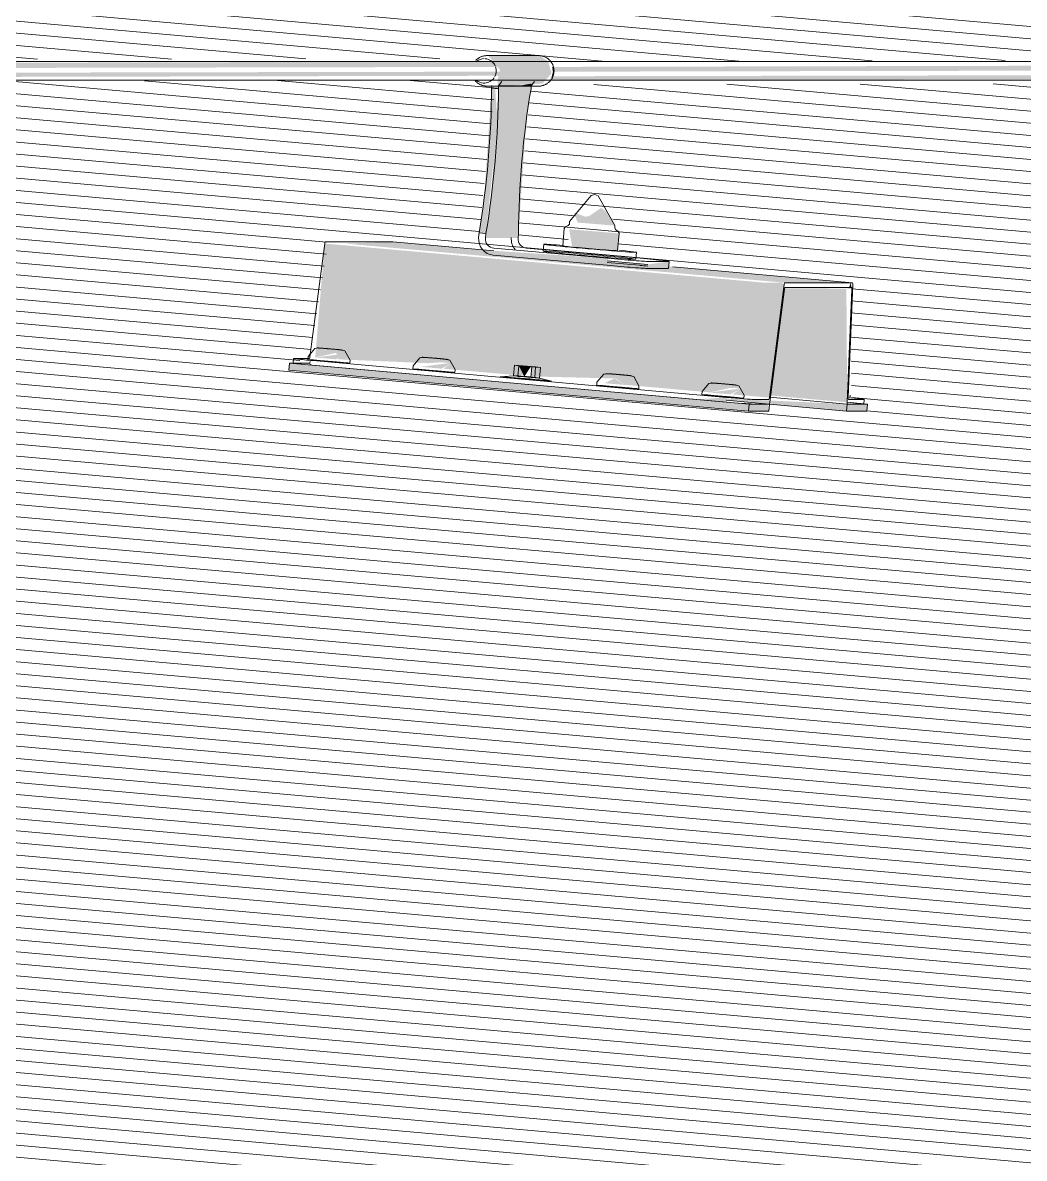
# Model space of a CAD drawing. Header units: millimetres. Extents: x -4612930 to -4329258, y -1064 to 30311.
# Drawn here: x -4542555.2 to -4542127.6, y 16461 to 16945.7 of the extents above; entities that cross this region are included whole.
import ezdxf

# ---------------------------------------------------------------- set-up
doc = ezdxf.new("R2010")
doc.units = ezdxf.units.MM
doc.layers.add('A-ROOF-PATT', color=132, linetype='Continuous', lineweight=5)
doc.layers.add('Q-SPCQ', color=91, linetype='Continuous', lineweight=5)

# ---------------------------------------------------------------- blocks, each defined once
blk = doc.blocks.new('Static Line_Sayfa_Metal Deck_Pan Mount - Up to 15 _ pitch - Max 2 Users-1847625-SOUTH WEST')
at = {"layer": 'Q-SPCQ'}
for points in [[(-4542352.05, 16918.63), (-4542333.32, 16919.65), (-4542329.46, 16923.97), (-4542330.86, 16929.09), (-4542334.37, 16931.58), (-4542356.47, 16931.58), (-4542351.43, 16925.56), (-4542352.48, 16921.05), (-4542352.48, 16918.63)], [(-4542357.45, 16855.74), (-4542352.47, 16902.74), (-4542353.52, 16917.63), (-4542355.07, 16917.76), (-4542358.19, 16870.76), (-4542360.39, 16856), (-4542357.62, 16855.75)], [(-4542343.67, 16853.75), (-4542340.41, 16902.48), (-4542338.08, 16918.67), (-4542352.02, 16918.67), (-4542355.21, 16870.76), (-4542357.62, 16853.75)], [(-4542338.08, 16918.67), (-4542338.08, 16919.65), (-4542343.67, 16918.67)], [(-4542302.54, 16859.09), (-4542306.26, 16865.13), (-4542308.28, 16866.61), (-4542313.39, 16863.13), (-4542315.01, 16862.86), (-4542319.9, 16864.59), (-4542318.28, 16860.36), (-4542303.53, 16859.16)], [(-4542301.44, 16848.37), (-4542300.8, 16855.76), (-4542321.93, 16857.51), (-4542320.61, 16849.93), (-4542305.48, 16848.62)], [(-4542200.93, 16834.7), (-4542397.12, 16852.13), (-4542417.61, 16851.39), (-4542229.83, 16834.7), (-4542201.27, 16834.7)], [(-4542236.41, 16785.64), (-4542230.07, 16833.95), (-4542426.26, 16851.39), (-4542430.3, 16802.87), (-4542430.02, 16802.87), (-4542421.37, 16804.74), (-4542420.34, 16802.53), (-4542420.53, 16802), (-4542382.04, 16800.33), (-4542376.5, 16800.75), (-4542372.05, 16800.33), (-4542375.66, 16798.01), (-4542341.24, 16794.95), (-4542343.42, 16799.25), (-4542338.37, 16798.14), (-4542338.37, 16794.7), (-4542302.53, 16793.84), (-4542302.1, 16793.84), (-4542298.03, 16791.11), (-4542261.85, 16787.9), (-4542253.16, 16789.79), (-4542248.29, 16789.59), (-4542252.32, 16787.05), (-4542236.44, 16785.64)], [(-4542305.74, 16842.11), (-4542305.48, 16845.1), (-4542354.13, 16848.31), (-4542354.04, 16846.4), (-4542324.66, 16843.79)], [(-4542279.69, 16840.8), (-4542279.43, 16843.79), (-4542288.27, 16842.46), (-4542288.41, 16840.8)], [(-4542230.07, 16833.95), (-4542230.98, 16834.7), (-4542238.48, 16834.7)], [(-4542201.38, 16832.71), (-4542201.73, 16834.7), (-4542202.37, 16832.71)], [(-4542203.25, 16783.65), (-4542203.57, 16832.17), (-4542230.28, 16832.35), (-4542236.29, 16786.58), (-4542203.29, 16783.65)], [(-4542421.37, 16802), (-4542416.5, 16804.53), (-4542430.2, 16802.78), (-4542425.02, 16802.32)], [(-4542245.38, 16779.91), (-4542245.12, 16782.9), (-4542441.31, 16800.33), (-4542441.57, 16797.34), (-4542277.71, 16782.78)], [(-4542431.5, 16799.46), (-4542432.83, 16800.33), (-4542432.6, 16799.56)], [(-4542376.5, 16798.01), (-4542371.64, 16800.55), (-4542385.33, 16798.8), (-4542380.75, 16798.39)], [(-4542341.04, 16794.57), (-4542338.37, 16798.8), (-4542343.42, 16799.25), (-4542341.08, 16794.65)], [(-4542298.03, 16791.04), (-4542302.53, 16793.84), (-4542306.85, 16791.82)], [(-4542253.16, 16787.05), (-4542248.29, 16789.59), (-4542261.99, 16787.84), (-4542254.76, 16787.2)], [(-4542254.93, 16783.77), (-4542254.76, 16785.76), (-4542267.55, 16784.89)], [(-4542203.54, 16779.91), (-4542203.29, 16782.9), (-4542254.81, 16785.25), (-4542254.76, 16784.53), (-4542230.07, 16782.27)], [(-4542236.56, 16784.99), (-4542236.64, 16785.66), (-4542236.64, 16784.99)], [(-4542203.25, 16782.99), (-4542206.21, 16783.26), (-4542203.26, 16782.9)], [(-4542203.25, 16783.26), (-4542203.29, 16783.65), (-4542203.26, 16783.26)]]:
    blk.add_hatch(color=256, dxfattribs=at).paths.add_polyline_path(points)
h = blk.add_hatch(color=256, dxfattribs=at)
h.paths.add_polyline_path([(-4539055.69, 16921.12), (-4538357.61, 16923.31), (-4538357.78, 16924.76), (-4539334.05, 16922.81), (-4539334.17, 16921.12), (-4539205.42, 16921.12)])
h.paths.add_polyline_path([(-4544349.34, 16921.12), (-4544348.59, 16923.81), (-4544349.01, 16924.76), (-4545325.07, 16922.81), (-4545325.19, 16921.12), (-4544354.6, 16921.12)])
h.paths.add_polyline_path([(-4544327.23, 16921.12), (-4544118.87, 16921.12), (-4543350.16, 16922.95), (-4543350.29, 16924.76), (-4544326.56, 16922.81), (-4544327.22, 16921.12)])
h.paths.add_polyline_path([(-4543199.44, 16921.12), (-4542351.65, 16923.02), (-4542351.79, 16924.76), (-4543328.06, 16922.81), (-4543328.18, 16921.12), (-4543199.77, 16921.12)])
h.paths.add_polyline_path([(-4532367.3, 16921.12), (-4532366.56, 16923.74), (-4532366.76, 16924.76), (-4533343.04, 16922.75), (-4533343.16, 16921.12), (-4532372.56, 16921.12)])
h.paths.add_polyline_path([(-4542330.22, 16921.12), (-4541353.14, 16923.09), (-4541353.29, 16924.76), (-4542329.56, 16922.81), (-4542330.2, 16921.13)])
h.paths.add_polyline_path([(-4533365.81, 16921.12), (-4533365.06, 16923.74), (-4533365.26, 16924.76), (-4534341.54, 16922.69), (-4534341.66, 16921.12), (-4533371.06, 16921.12)])
h.paths.add_polyline_path([(-4541202.43, 16921.12), (-4540354.63, 16923.17), (-4540354.78, 16924.76), (-4541331.06, 16922.81), (-4541331.18, 16921.12), (-4541202.77, 16921.12)])
h.paths.add_polyline_path([(-4540233.06, 16921.12), (-4539356.12, 16923.24), (-4539356.28, 16924.76), (-4540332.55, 16922.81), (-4540332.68, 16921.12)])
h.paths.add_polyline_path([(-4534364.31, 16921.12), (-4534363.56, 16923.74), (-4534363.77, 16924.76), (-4535340.05, 16922.63), (-4535340.16, 16921.12), (-4534369.57, 16921.12)])
h.paths.add_polyline_path([(-4536339.21, 16921.12), (-4535362.15, 16922.81), (-4535362.27, 16924.76), (-4536338.56, 16922.57), (-4536339.14, 16921.15)])
h.paths.add_polyline_path([(-4538206.92, 16921.12), (-4537359.1, 16923.38), (-4537359.28, 16924.76), (-4538335.58, 16922.46), (-4538335.67, 16921.12), (-4538207.26, 16921.12)])
h.paths.add_polyline_path([(-4537237.55, 16921.12), (-4536360.65, 16922.81), (-4536360.77, 16924.76), (-4537337.07, 16922.52), (-4537337.17, 16921.12)])
h = blk.add_hatch(color=256, dxfattribs=at)
h.paths.add_polyline_path([(-4539285.83, 16924.76), (-4538357.31, 16926.8), (-4538358.96, 16929.09), (-4539333.71, 16926.8), (-4539333.62, 16924.76)])
h.paths.add_polyline_path([(-4535339.6, 16924.76), (-4534363.29, 16926.93), (-4534364.95, 16929.09), (-4535339.69, 16926.8), (-4535339.87, 16924.76)])
h.paths.add_polyline_path([(-4532381.5, 16924.76), (-4532366.29, 16926.8), (-4532367.94, 16929.09), (-4533342.69, 16926.8), (-4533342.6, 16924.76), (-4532611.64, 16924.76)])
h.paths.add_polyline_path([(-4545324.9, 16924.76), (-4544348.33, 16926.8), (-4544349.98, 16929.09), (-4545324.72, 16926.79), (-4545324.81, 16925.8)])
h.paths.add_polyline_path([(-4544326.4, 16924.76), (-4543349.83, 16926.8), (-4543351.48, 16929.09), (-4544326.22, 16926.8), (-4544326.31, 16925.72)])
h.paths.add_polyline_path([(-4533364.97, 16924.76), (-4533366.45, 16929.09), (-4534341.19, 16926.8), (-4534341.1, 16924.76), (-4533365.26, 16924.76)])
h.paths.add_polyline_path([(-4543327.89, 16924.76), (-4542351.32, 16926.8), (-4542352.97, 16929.09), (-4543327.72, 16926.8), (-4543327.82, 16925.64)])
h.paths.add_polyline_path([(-4542329.39, 16924.76), (-4541352.82, 16926.8), (-4541354.47, 16929.09), (-4542329.21, 16926.8), (-4542329.32, 16925.56)])
h.paths.add_polyline_path([(-4541330.89, 16924.76), (-4540354.32, 16926.8), (-4540355.97, 16929.09), (-4541330.71, 16926.8), (-4541330.83, 16925.48)])
h.paths.add_polyline_path([(-4540332.38, 16924.76), (-4539355.81, 16926.8), (-4539357.46, 16929.09), (-4540332.21, 16926.8), (-4540332.33, 16925.4)])
h.paths.add_polyline_path([(-4535361.98, 16924.76), (-4535363.45, 16929.09), (-4536338.2, 16926.8), (-4536338.11, 16924.76), (-4535362.27, 16924.76)])
h.paths.add_polyline_path([(-4538335.38, 16924.76), (-4537358.81, 16926.8), (-4537360.46, 16929.09), (-4538335.2, 16926.8), (-4538335.34, 16925.24)])
h.paths.add_polyline_path([(-4537336.88, 16924.76), (-4536360.28, 16927.07), (-4536361.96, 16929.09), (-4537336.7, 16926.8), (-4537336.84, 16925.16)])
h = blk.add_hatch(color=256, dxfattribs=at)
h.paths.add_polyline_path([(-4542201.27, 16831.96), (-4542202.37, 16832.71), (-4542203.57, 16832.17)])
h.paths.add_polyline_path([(-4542229.82, 16834.5), (-4542230.07, 16834.72), (-4542229.83, 16834.5)])
h = blk.add_hatch(color=256, dxfattribs=at)
h.paths.add_polyline_path([(-4542245.38, 16779.91), (-4542236.67, 16779.91), (-4542237.18, 16782.9), (-4542245.12, 16782.9)])
h.paths.add_polyline_path([(-4542201.27, 16779.91), (-4542194.83, 16779.91), (-4542194.57, 16782.9), (-4542203.29, 16782.9), (-4542203.29, 16779.91)])
for p, q in [((-4542334.92, 16931.6), (-4542357.03, 16931.6)), ((-4532360.78, 16929.1), (-4545341.66, 16929.1)), ((-4545341.66, 16921.1), (-4532360.78, 16921.1)), ((-4542352.02, 16918.67), (-4542350.68, 16920.62)), ((-4542336.73, 16920.62), (-4542338.08, 16918.67)), ((-4542357.03, 16918.6), (-4542334.92, 16918.6)), ((-4542354.97, 16918.93), (-4542355.07, 16917.76)), ((-4542355.07, 16917.76), (-4542352.12, 16917.5)), ((-4542352.12, 16917.5), (-4542352.02, 16918.67)), ((-4542352.02, 16918.67), (-4542338.08, 16918.67)), ((-4542338.08, 16918.67), (-4542338.18, 16917.5)), ((-4542324.03, 16857.79), (-4542324.67, 16850.4)), ((-4542324.03, 16857.79), (-4542323.56, 16858.48)), ((-4542322.28, 16859.07), (-4542323.56, 16858.48)), ((-4542321.81, 16859.75), (-4542322.28, 16859.07)), ((-4542321.72, 16860.77), (-4542321.81, 16859.75)), ((-4542302.48, 16858.08), (-4542302.39, 16859.1)), ((-4542302.48, 16858.08), (-4542302.13, 16857.34)), ((-4542300.97, 16856.53), (-4542302.13, 16857.34)), ((-4542426.02, 16852.13), (-4542397.12, 16852.13)), ((-4542354.13, 16848.31), (-4542397.12, 16852.13)), ((-4542360.39, 16856), (-4542360.56, 16854.01)), ((-4542357.45, 16855.74), (-4542360.39, 16856)), ((-4542357.62, 16853.75), (-4542357.45, 16855.74)), ((-4542343.5, 16855.74), (-4542343.67, 16853.75)), ((-4542301.26, 16848.39), (-4542300.62, 16855.78)), ((-4542300.62, 16855.78), (-4542300.97, 16856.53)), ((-4542432.6, 16803.07), (-4542426.26, 16851.39)), ((-4542305.48, 16845.1), (-4542354.04, 16849.41)), ((-4542340.09, 16849.41), (-4542291.53, 16845.1)), ((-4542332.76, 16851.1), (-4542333.02, 16848.11)), ((-4542293.42, 16844.7), (-4542293.16, 16847.69)), ((-4542354.29, 16846.42), (-4542305.74, 16842.11)), ((-4542291.79, 16842.11), (-4542305.63, 16843.34)), ((-4542288.27, 16842.46), (-4542305.57, 16844)), ((-4542288.15, 16843.79), (-4542279.43, 16843.79)), ((-4542279.46, 16840.82), (-4542279.2, 16843.81)), ((-4542288.41, 16840.8), (-4542279.69, 16840.8)), ((-4542200.93, 16834.7), (-4542277.71, 16841.52)), ((-4542230.07, 16833.95), (-4542236.41, 16785.64)), ((-4542200.93, 16834.7), (-4542229.83, 16834.7)), ((-4542229.74, 16832.71), (-4542201.38, 16832.71)), ((-4542202.81, 16785.64), (-4542200.83, 16833.95)), ((-4542236.31, 16783.65), (-4542229.97, 16831.96)), ((-4542201.27, 16831.96), (-4542203.25, 16783.65)), ((-4542441.57, 16797.34), (-4542441.31, 16800.33)), ((-4542441.31, 16800.33), (-4542432.6, 16800.33)), ((-4542441.31, 16800.33), (-4542245.12, 16782.9)), ((-4542439.55, 16802.31), (-4542439.72, 16800.32)), ((-4542432.73, 16800.33), (-4542439.57, 16800.33)), ((-4542439.4, 16802.32), (-4542432.83, 16802.32)), ((-4542433.39, 16803.16), (-4542433.5, 16801.85)), ((-4542431.5, 16799.46), (-4542254.93, 16783.77)), ((-4542431.33, 16801.45), (-4542254.76, 16785.76)), ((-4542415.57, 16800.31), (-4542415.46, 16801.62)), ((-4542388.52, 16799.18), (-4542388.64, 16797.87)), ((-4542345.71, 16794.96), (-4542345.31, 16799.49)), ((-4542345.31, 16799.49), (-4542343.42, 16799.25)), ((-4542341.73, 16799.25), (-4542345.31, 16799.49)), ((-4542343.42, 16799.25), (-4542343.81, 16794.7)), ((-4542343.42, 16799.25), (-4542337.9, 16798.76)), ((-4542336.22, 16798.76), (-4542341.73, 16799.25)), ((-4542337.9, 16798.76), (-4542338.3, 16794.19)), ((-4542337.9, 16798.76), (-4542334.21, 16798.51)), ((-4542336.22, 16798.76), (-4542336.61, 16794.19)), ((-4542334.21, 16798.51), (-4542336.22, 16798.76)), ((-4542441.57, 16797.34), (-4542245.38, 16779.91)), ((-4542370.7, 16796.32), (-4542370.59, 16797.63)), ((-4542345.56, 16794.97), (-4542351.34, 16794.56)), ((-4542342.2, 16793.84), (-4542345.78, 16794.08)), ((-4542345.78, 16794.08), (-4542343.88, 16793.84)), ((-4542343.88, 16793.84), (-4542338.37, 16793.35)), ((-4542336.68, 16793.35), (-4542342.2, 16793.84)), ((-4542329.52, 16792.68), (-4542335.17, 16794.08)), ((-4542334.21, 16798.51), (-4542334.61, 16793.91)), ((-4542338.37, 16793.35), (-4542334.68, 16793.1)), ((-4542334.68, 16793.1), (-4542336.68, 16793.35)), ((-4542310.05, 16792.2), (-4542310.16, 16790.89)), ((-4542292.23, 16789.35), (-4542292.11, 16790.66)), ((-4542265.18, 16788.22), (-4542265.29, 16786.91)), ((-4542236.41, 16782.9), (-4542254.87, 16784.54)), ((-4542247.36, 16785.36), (-4542247.25, 16786.67)), ((-4542236.64, 16784.89), (-4542243.21, 16784.89)), ((-4542236.38, 16785.85), (-4542203.29, 16782.91)), ((-4542203.29, 16782.9), (-4542236.38, 16785.84)), ((-4542196.14, 16784.89), (-4542202.71, 16784.89)), ((-4542202.03, 16785.36), (-4542201.92, 16786.67)), ((-4542196.16, 16782.91), (-4542195.99, 16784.91)), ((-4542245.12, 16782.9), (-4542245.38, 16779.91)), ((-4542245.38, 16779.91), (-4542236.67, 16779.91)), ((-4542236.41, 16782.9), (-4542245.12, 16782.9)), ((-4542243.38, 16782.9), (-4542236.54, 16782.9)), ((-4542236.67, 16779.91), (-4542236.41, 16782.9)), ((-4542236.41, 16782.83), (-4542203.54, 16779.91)), ((-4542203.29, 16782.9), (-4542203.54, 16779.91)), ((-4542203.54, 16779.91), (-4542194.83, 16779.91)), ((-4542194.57, 16782.9), (-4542203.29, 16782.9)), ((-4542203.25, 16783.67), (-4542194.57, 16782.9)), ((-4542203.15, 16782.9), (-4542196.31, 16782.9)), ((-4542194.83, 16779.91), (-4542194.57, 16782.9))]:
    blk.add_line(p, q, dxfattribs=at)
at = {"layer": 'Q-SPCQ', "flags": 128}
for points in [[(-4542357.03, 16931.6), (-4542357.3, 16931.6), (-4542357.57, 16931.58), (-4542357.84, 16931.56), (-4542358.1, 16931.52), (-4542358.36, 16931.47), (-4542358.63, 16931.41), (-4542358.88, 16931.34), (-4542359.14, 16931.26), (-4542359.39, 16931.17), (-4542359.64, 16931.07), (-4542359.88, 16930.96), (-4542360.12, 16930.84), (-4542360.35, 16930.71), (-4542360.57, 16930.57), (-4542360.79, 16930.43), (-4542361.01, 16930.27), (-4542361.21, 16930.11), (-4542361.41, 16929.94), (-4542361.6, 16929.76), (-4542361.79, 16929.58)], [(-4542334.34, 16931.58), (-4542334.61, 16931.6), (-4542334.88, 16931.6), (-4542334.92, 16931.6)], [(-4542334.92, 16918.6), (-4542334.66, 16918.61), (-4542334.39, 16918.63), (-4542334.12, 16918.65), (-4542333.86, 16918.69), (-4542333.59, 16918.74), (-4542333.33, 16918.8), (-4542333.07, 16918.87), (-4542332.82, 16918.95), (-4542332.57, 16919.04), (-4542332.32, 16919.14), (-4542332.08, 16919.25), (-4542331.84, 16919.37), (-4542331.61, 16919.5), (-4542331.38, 16919.63), (-4542331.16, 16919.78), (-4542330.95, 16919.94), (-4542330.75, 16920.1), (-4542330.55, 16920.27), (-4542330.35, 16920.45), (-4542330.17, 16920.63), (-4542329.99, 16920.82), (-4542329.83, 16921.02), (-4542329.67, 16921.23), (-4542329.51, 16921.44), (-4542329.37, 16921.65), (-4542329.24, 16921.87), (-4542329.11, 16922.1), (-4542329, 16922.33), (-4542328.89, 16922.56), (-4542328.8, 16922.8), (-4542328.71, 16923.04), (-4542328.63, 16923.28), (-4542328.57, 16923.53), (-4542328.51, 16923.78), (-4542328.46, 16924.03), (-4542328.42, 16924.28), (-4542328.4, 16924.53), (-4542328.38, 16924.78), (-4542328.37, 16925.04), (-4542328.37, 16925.29), (-4542328.39, 16925.54), (-4542328.41, 16925.8), (-4542328.44, 16926.05), (-4542328.48, 16926.3), (-4542328.53, 16926.55), (-4542328.6, 16926.8), (-4542328.67, 16927.04), (-4542328.75, 16927.28), (-4542328.84, 16927.52), (-4542328.94, 16927.76), (-4542329.05, 16927.99), (-4542329.17, 16928.22), (-4542329.3, 16928.44), (-4542329.44, 16928.66), (-4542329.58, 16928.87), (-4542329.74, 16929.08), (-4542329.9, 16929.28), (-4542330.07, 16929.48), (-4542330.25, 16929.66), (-4542330.44, 16929.85), (-4542330.64, 16930.02), (-4542330.84, 16930.19), (-4542331.05, 16930.35), (-4542331.27, 16930.5), (-4542331.49, 16930.64), (-4542331.72, 16930.77), (-4542331.95, 16930.9), (-4542332.19, 16931.01), (-4542332.43, 16931.12), (-4542332.68, 16931.21), (-4542332.94, 16931.3), (-4542333.19, 16931.37), (-4542333.45, 16931.44), (-4542333.71, 16931.49), (-4542333.98, 16931.54), (-4542334.24, 16931.57), (-4542334.34, 16931.58)], [(-4542362.22, 16921.13), (-4542362.06, 16920.93), (-4542361.88, 16920.73), (-4542361.7, 16920.55), (-4542361.52, 16920.36), (-4542361.32, 16920.19), (-4542361.12, 16920.02), (-4542360.91, 16919.86), (-4542360.69, 16919.71), (-4542360.47, 16919.57), (-4542360.24, 16919.44), (-4542360.01, 16919.31), (-4542359.77, 16919.2), (-4542359.52, 16919.09), (-4542359.27, 16919), (-4542359.02, 16918.91), (-4542358.77, 16918.84), (-4542358.51, 16918.77), (-4542358.24, 16918.72), (-4542357.98, 16918.67), (-4542357.71, 16918.64), (-4542357.62, 16918.63)], [(-4542357.62, 16918.63), (-4542357.35, 16918.61), (-4542357.08, 16918.61), (-4542357.03, 16918.6)], [(-4542321.72, 16860.77), (-4542312.47, 16871.98), (-4542310.99, 16872.31)], [(-4542302.39, 16859.1), (-4542309.59, 16871.73), (-4542310.99, 16872.31)], [(-4542433.39, 16803.16), (-4542430.49, 16806.68), (-4542429.79, 16806.81), (-4542429.52, 16806.83), (-4542429.37, 16806.83), (-4542429.32, 16806.83)], [(-4542415.46, 16801.62), (-4542417.72, 16805.58), (-4542418.38, 16805.83), (-4542418.64, 16805.89), (-4542418.8, 16805.92), (-4542418.91, 16805.94), (-4542419, 16805.96), (-4542419.09, 16805.97), (-4542419.17, 16805.98), (-4542419.26, 16805.99), (-4542419.35, 16806), (-4542419.45, 16806.01), (-4542419.55, 16806.03), (-4542419.65, 16806.04), (-4542419.77, 16806.05), (-4542419.88, 16806.06), (-4542420.01, 16806.08), (-4542420.13, 16806.09), (-4542420.27, 16806.1), (-4542420.41, 16806.12), (-4542420.55, 16806.13), (-4542420.7, 16806.15), (-4542420.86, 16806.16), (-4542421.02, 16806.18), (-4542421.18, 16806.2), (-4542421.35, 16806.21), (-4542421.52, 16806.23), (-4542421.7, 16806.25), (-4542421.88, 16806.26), (-4542422.06, 16806.28), (-4542422.25, 16806.3), (-4542422.44, 16806.31), (-4542422.63, 16806.33), (-4542422.82, 16806.35), (-4542423.02, 16806.37), (-4542423.22, 16806.38), (-4542423.42, 16806.4), (-4542423.62, 16806.42), (-4542423.82, 16806.44), (-4542424.02, 16806.45), (-4542424.22, 16806.47), (-4542424.42, 16806.49), (-4542424.62, 16806.51), (-4542424.82, 16806.52), (-4542425.02, 16806.54), (-4542425.22, 16806.56), (-4542425.41, 16806.57), (-4542425.61, 16806.59), (-4542425.8, 16806.6), (-4542425.99, 16806.62), (-4542426.17, 16806.63), (-4542426.35, 16806.65), (-4542426.53, 16806.66), (-4542426.71, 16806.67), (-4542426.88, 16806.69), (-4542427.05, 16806.7), (-4542427.21, 16806.71), (-4542427.37, 16806.72), (-4542427.52, 16806.74), (-4542427.67, 16806.75), (-4542427.81, 16806.76), (-4542427.95, 16806.77), (-4542428.08, 16806.77), (-4542428.21, 16806.78), (-4542428.33, 16806.79), (-4542428.44, 16806.8), (-4542428.55, 16806.8), (-4542428.65, 16806.81), (-4542428.75, 16806.81), (-4542428.85, 16806.82), (-4542428.94, 16806.82), (-4542429.02, 16806.83), (-4542429.11, 16806.83), (-4542429.2, 16806.83), (-4542429.3, 16806.83), (-4542429.32, 16806.83)], [(-4542388.52, 16799.18), (-4542385.62, 16802.69), (-4542384.92, 16802.82), (-4542384.65, 16802.84), (-4542384.5, 16802.85), (-4542384.45, 16802.85)], [(-4542370.59, 16797.63), (-4542372.85, 16801.59), (-4542373.52, 16801.84), (-4542373.78, 16801.91), (-4542373.93, 16801.94), (-4542374.04, 16801.96), (-4542374.13, 16801.97), (-4542374.22, 16801.98), (-4542374.31, 16801.99), (-4542374.39, 16802.01), (-4542374.49, 16802.02), (-4542374.58, 16802.03), (-4542374.68, 16802.04), (-4542374.79, 16802.05), (-4542374.9, 16802.06), (-4542375.02, 16802.08), (-4542375.14, 16802.09), (-4542375.27, 16802.1), (-4542375.4, 16802.12), (-4542375.54, 16802.13), (-4542375.68, 16802.15), (-4542375.83, 16802.16), (-4542375.99, 16802.18), (-4542376.15, 16802.19), (-4542376.31, 16802.21), (-4542376.48, 16802.23), (-4542376.65, 16802.24), (-4542376.83, 16802.26), (-4542377.01, 16802.28), (-4542377.19, 16802.29), (-4542377.38, 16802.31), (-4542377.57, 16802.33), (-4542377.76, 16802.34), (-4542377.96, 16802.36), (-4542378.15, 16802.38), (-4542378.35, 16802.4), (-4542378.55, 16802.42), (-4542378.75, 16802.43), (-4542378.95, 16802.45), (-4542379.15, 16802.47), (-4542379.35, 16802.49), (-4542379.55, 16802.5), (-4542379.76, 16802.52), (-4542379.96, 16802.54), (-4542380.15, 16802.55), (-4542380.35, 16802.57), (-4542380.55, 16802.59), (-4542380.74, 16802.6), (-4542380.93, 16802.62), (-4542381.12, 16802.63), (-4542381.3, 16802.65), (-4542381.49, 16802.66), (-4542381.67, 16802.67), (-4542381.84, 16802.69), (-4542382.01, 16802.7), (-4542382.18, 16802.71), (-4542382.34, 16802.73), (-4542382.5, 16802.74), (-4542382.65, 16802.75), (-4542382.8, 16802.76), (-4542382.94, 16802.77), (-4542383.08, 16802.78), (-4542383.21, 16802.79), (-4542383.34, 16802.8), (-4542383.46, 16802.8), (-4542383.57, 16802.81), (-4542383.68, 16802.82), (-4542383.79, 16802.82), (-4542383.88, 16802.83), (-4542383.98, 16802.83), (-4542384.07, 16802.84), (-4542384.16, 16802.84), (-4542384.24, 16802.84), (-4542384.33, 16802.85), (-4542384.43, 16802.85), (-4542384.45, 16802.85)], [(-4542310.05, 16792.2), (-4542307.15, 16795.72), (-4542306.44, 16795.85), (-4542306.18, 16795.87), (-4542306.02, 16795.87), (-4542305.98, 16795.87)], [(-4542292.11, 16790.66), (-4542294.37, 16794.62), (-4542295.04, 16794.87), (-4542295.3, 16794.93), (-4542295.45, 16794.96), (-4542295.56, 16794.98), (-4542295.66, 16795), (-4542295.75, 16795.01), (-4542295.83, 16795.02), (-4542295.92, 16795.03), (-4542296.01, 16795.04), (-4542296.11, 16795.06), (-4542296.21, 16795.07), (-4542296.31, 16795.08), (-4542296.42, 16795.09), (-4542296.54, 16795.1), (-4542296.66, 16795.12), (-4542296.79, 16795.13), (-4542296.92, 16795.15), (-4542297.06, 16795.16), (-4542297.21, 16795.17), (-4542297.36, 16795.19), (-4542297.51, 16795.21), (-4542297.67, 16795.22), (-4542297.84, 16795.24), (-4542298.01, 16795.25), (-4542298.18, 16795.27), (-4542298.36, 16795.29), (-4542298.54, 16795.3), (-4542298.72, 16795.32), (-4542298.91, 16795.34), (-4542299.1, 16795.36), (-4542299.29, 16795.37), (-4542299.48, 16795.39), (-4542299.68, 16795.41), (-4542299.88, 16795.43), (-4542300.07, 16795.44), (-4542300.27, 16795.46), (-4542300.48, 16795.48), (-4542300.68, 16795.5), (-4542300.88, 16795.51), (-4542301.08, 16795.53), (-4542301.28, 16795.55), (-4542301.48, 16795.56), (-4542301.68, 16795.58), (-4542301.88, 16795.6), (-4542302.07, 16795.61), (-4542302.26, 16795.63), (-4542302.46, 16795.64), (-4542302.64, 16795.66), (-4542302.83, 16795.67), (-4542303.01, 16795.69), (-4542303.19, 16795.7), (-4542303.37, 16795.72), (-4542303.54, 16795.73), (-4542303.7, 16795.74), (-4542303.87, 16795.75), (-4542304.02, 16795.77), (-4542304.18, 16795.78), (-4542304.32, 16795.79), (-4542304.47, 16795.8), (-4542304.6, 16795.81), (-4542304.74, 16795.82), (-4542304.86, 16795.82), (-4542304.98, 16795.83), (-4542305.1, 16795.84), (-4542305.21, 16795.84), (-4542305.31, 16795.85), (-4542305.41, 16795.86), (-4542305.5, 16795.86), (-4542305.59, 16795.86), (-4542305.68, 16795.87), (-4542305.77, 16795.87), (-4542305.86, 16795.87), (-4542305.96, 16795.87), (-4542305.98, 16795.87)], [(-4542265.18, 16788.22), (-4542262.28, 16791.73), (-4542261.58, 16791.87), (-4542261.31, 16791.88), (-4542261.16, 16791.89), (-4542261.11, 16791.89)], [(-4542247.25, 16786.67), (-4542249.5, 16790.63), (-4542250.17, 16790.88), (-4542250.43, 16790.95), (-4542250.59, 16790.98), (-4542250.7, 16791), (-4542250.79, 16791.01), (-4542250.88, 16791.02), (-4542250.96, 16791.04), (-4542251.05, 16791.05), (-4542251.14, 16791.06), (-4542251.24, 16791.07), (-4542251.34, 16791.08), (-4542251.44, 16791.09), (-4542251.56, 16791.11), (-4542251.67, 16791.12), (-4542251.8, 16791.13), (-4542251.92, 16791.15), (-4542252.06, 16791.16), (-4542252.2, 16791.17), (-4542252.34, 16791.19), (-4542252.49, 16791.2), (-4542252.65, 16791.22), (-4542252.81, 16791.23), (-4542252.97, 16791.25), (-4542253.14, 16791.27), (-4542253.31, 16791.28), (-4542253.49, 16791.3), (-4542253.67, 16791.32), (-4542253.85, 16791.33), (-4542254.04, 16791.35), (-4542254.23, 16791.37), (-4542254.42, 16791.39), (-4542254.61, 16791.4), (-4542254.81, 16791.42), (-4542255.01, 16791.44), (-4542255.21, 16791.46), (-4542255.41, 16791.47), (-4542255.61, 16791.49), (-4542255.81, 16791.51), (-4542256.01, 16791.53), (-4542256.21, 16791.54), (-4542256.41, 16791.56), (-4542256.61, 16791.58), (-4542256.81, 16791.59), (-4542257.01, 16791.61), (-4542257.2, 16791.63), (-4542257.4, 16791.64), (-4542257.59, 16791.66), (-4542257.78, 16791.67), (-4542257.96, 16791.69), (-4542258.14, 16791.7), (-4542258.32, 16791.72), (-4542258.5, 16791.73), (-4542258.67, 16791.74), (-4542258.84, 16791.75), (-4542259, 16791.77), (-4542259.16, 16791.78), (-4542259.31, 16791.79), (-4542259.46, 16791.8), (-4542259.6, 16791.81), (-4542259.74, 16791.82), (-4542259.87, 16791.83), (-4542259.99, 16791.84), (-4542260.12, 16791.84), (-4542260.23, 16791.85), (-4542260.34, 16791.86), (-4542260.44, 16791.86), (-4542260.54, 16791.87), (-4542260.64, 16791.87), (-4542260.73, 16791.88), (-4542260.81, 16791.88), (-4542260.9, 16791.88), (-4542260.99, 16791.89), (-4542261.09, 16791.89), (-4542261.11, 16791.89)]]:
    blk.add_lwpolyline(points, dxfattribs=at)
at = {"layer": 'Q-SPCQ'}
for centre, major_axis, ratio, start_param, end_param in [((-4542358.18, 16925.1), (0, 5.22), 0.984687, 0, 0.677609), ((-4542358.18, 16925.1), (0, 5.22), 0.984687, 5.148721, 6.195919), ((-4542358.18, 16925.1), (0, 5.22), 0.984687, 4.242364, 5.044948), ((-4542333.78, 16925.1), (0, 5.22), 0.984687, 4.242364, 5.044948), ((-4542358.18, 16925.1), (0, 5.22), 0.984687, 2.458666, 3.054326), ((-4542358.18, 16925.1), (0, 5.22), 0.984687, 3.054326, 4.101524), ((-4542368.67, 16886.88), (6.2, 69.73), 0.173668, 4.269035, 5.186601), ((-4542365.73, 16886.62), (6.2, 69.73), 0.173668, 4.269035, 5.186601), ((-4542329.9, 16886.62), (6.2, 69.73), 0.173668, 1.127443, 2.045008), ((-4542426.11, 16851.14), (0.089, 0.996), 0.173668, 0.235202, 1.334066), ((-4542353.69, 16853.4), (0, 7), 0.984687, 1.48353, 3.054326), ((-4542353.69, 16853.4), (0, 4), 0.984687, 1.48353, 3.054326), ((-4542339.75, 16853.4), (0, 7), 0.984687, 1.48353, 2.268928), ((-4542339.75, 16853.4), (0, 4), 0.984687, 1.48353, 3.054326), ((-4542313.22, 16846.41), (-19.8, 1.71), 0.015194, 6.108611, 9.250204), ((-4542312.96, 16849.39), (-19.8, 1.71), 0.015194, 6.108611, 9.250204), ((-4542313.22, 16846.41), (-19.8, 1.71), 0.015194, 2.967019, 6.108611), ((-4542312.96, 16849.39), (-19.8, 1.71), 0.015194, 5.323213, 6.108611), ((-4542312.96, 16849.39), (-11.71, 1.01), 0.015194, 6.108611, 9.250204), ((-4542312.96, 16849.39), (-19.8, 1.71), 0.015194, 2.967019, 4.050932), ((-4542302.86, 16845.1), (-14.94, 1.29), 0.015194, 1.396222, 2.967019), ((-4542294.15, 16845.1), (-14.94, 1.29), 0.015194, 2.967019, 4.537815), ((-4542303.12, 16842.11), (-14.94, 1.29), 0.015194, 1.396222, 2.967019), ((-4542294.41, 16842.11), (-14.94, 1.29), 0.015194, 4.293699, 4.537815), ((-4542229.92, 16833.71), (0.089, 0.996), 0.173668, 0.015429, 1.334066), ((-4542229.82, 16831.71), (0.089, 0.996), 0.173668, 0.015429, 1.334066), ((-4542201.46, 16831.71), (0.089, 0.996), 0.173668, 4.979978, 6.283185), ((-4542201.02, 16833.71), (0.089, 0.996), 0.173668, 4.979978, 6.078842), ((-4542429.76, 16799.46), (-9.96, 0.86), 0.015194, 6.108611, 7.155809), ((-4542429.59, 16801.45), (-9.96, 0.86), 0.015194, 6.108611, 7.679408), ((-4542424.54, 16801.08), (-8.97, 0.77), 0.015194, 6.108611, 9.250204), ((-4542424.54, 16801.08), (-8.97, 0.77), 0.015194, 2.967019, 6.108611), ((-4542432.74, 16803.32), (0.089, 0.996), 0.173668, 3.376795, 4.475659), ((-4542432.65, 16801.33), (0.089, 0.996), 0.173668, 3.157022, 4.475659), ((-4542379.67, 16797.09), (-8.97, 0.77), 0.015194, 6.108611, 9.250204), ((-4542379.67, 16797.09), (-8.97, 0.77), 0.015194, 2.967019, 6.108611), ((-4542340.43, 16793.61), (-10.96, 0.94), 0.015194, 6.108611, 9.250204), ((-4542340.43, 16793.61), (-10.96, 0.94), 0.015194, 2.967019, 6.108611), ((-4542301.19, 16790.12), (-8.97, 0.77), 0.015194, 6.108611, 9.250204), ((-4542301.19, 16790.12), (-8.97, 0.77), 0.015194, 2.967019, 6.108611), ((-4542256.33, 16786.13), (-8.97, 0.77), 0.015194, 6.108611, 9.250204), ((-4542256.33, 16786.13), (-8.97, 0.77), 0.015194, 2.967019, 6.108611), ((-4542253.02, 16785.76), (-9.96, 0.86), 0.015194, 1.396222, 2.967019), ((-4542236.56, 16785.89), (0.089, 0.996), 0.173668, 3.376795, 4.475659), ((-4542202.62, 16785.89), (0.089, 0.996), 0.173668, 1.838385, 3.141593), ((-4542211, 16786.13), (-8.97, 0.77), 0.015194, 2.967019, 3.141593), ((-4542205.95, 16785.76), (-9.96, 0.86), 0.015194, 2.967019, 4.276016), ((-4542253.19, 16783.77), (-9.96, 0.86), 0.015194, 1.919821, 2.705219), ((-4542236.46, 16783.9), (0.089, 0.996), 0.173668, 3.157022, 4.475659), ((-4542203.06, 16783.9), (0.089, 0.996), 0.173668, 1.838385, 3.141593), ((-4542206.12, 16783.77), (-9.96, 0.86), 0.015194, 3.228818, 4.276016)]:
    blk.add_ellipse(centre, major_axis=major_axis, ratio=ratio, start_param=start_param, end_param=end_param, dxfattribs=at)
for points in [[(-4542345.71, 16794.96), (-4542345.1, 16795), (-4542343.9, 16794.99), (-4542342.71, 16794.83), (-4542342.12, 16794.7)], [(-4542343.81, 16794.7), (-4542344.12, 16794.83), (-4542344.74, 16794.99), (-4542345.38, 16795), (-4542345.71, 16794.96)], [(-4542338.3, 16794.19), (-4542339.21, 16794.36), (-4542341.04, 16794.61), (-4542342.88, 16794.7), (-4542343.81, 16794.7)], [(-4542342.12, 16794.7), (-4542341.2, 16794.7), (-4542339.35, 16794.61), (-4542337.52, 16794.36), (-4542336.61, 16794.19)], [(-4542334.61, 16793.91), (-4542335.22, 16794.03), (-4542336.44, 16794.2), (-4542337.68, 16794.22), (-4542338.3, 16794.19)], [(-4542336.61, 16794.19), (-4542336.27, 16794.22), (-4542335.6, 16794.2), (-4542334.93, 16794.03), (-4542334.61, 16793.91)]]:
    blk.add_open_spline(points, degree=3, dxfattribs=at)

msp = doc.modelspace()

# ---------------------------------------------------------------- hatches: boundary and pattern name
at = {"layer": 'A-ROOF-PATT'}
h = msp.add_hatch(dxfattribs=at)
h.set_pattern_fill('FP_3', color=256, style=0, pattern_type=2)
h.set_pattern_definition([(174.923, (64240.169, -373755.559), (-58.052817921, -0.000650172), [])])
h.paths.add_polyline_path([(-4534452.8, 15911.57), (-4520746.82, 15911.57), (-4531328.17, 16859.84), (-4531328.05, 16850.27), (-4531223.01, 16839.28), (-4531209.42, 16787.8), (-4531167.34, 16784.06), (-4531167.86, 16778.08), (-4531209.42, 16779.76), (-4531218.22, 16780.54), (-4531218.43, 16778.08), (-4531241.42, 16778.08), (-4531264.09, 16778.08), (-4531308.05, 16784.06), (-4531308.71, 16787.8), (-4531321.56, 16836.48), (-4531367.52, 16839.28), (-4531385.63, 16797.43), (-4531408.29, 16797.43), (-4531435.99, 16799.89), (-4531436.2, 16797.43), (-4531459.42, 16797.43), (-4531483.4, 16797.57), (-4531525.81, 16803.59), (-4531525.48, 16807.33), (-4531481.6, 16807.52), (-4531459.42, 16851.9), (-4531357.45, 16852.4), (-4531357.54, 16855.65), (-4531382.2, 16856.09), (-4531382.2, 16864.68), (-4539833.33, 17621.59), (-4555693.82, 17617.22), (-4548636.93, 16992.97), (-4548636.41, 16998.55), (-4548634.05, 16999.15), (-4548631.01, 16997.57), (-4548633.13, 16992.77), (-4548631.01, 16992.15), (-4547998.08, 16936.13), (-4547582.07, 16937.35), (-4547583.89, 16938.63), (-4547571.03, 16937.38), (-4547567.51, 16936.14), (-4547123.54, 16937.36), (-4547125.35, 16938.64), (-4547112.47, 16937.36), (-4547109.07, 16933.84), (-4547110.75, 16927.87), (-4547115.99, 16925.42), (-4547123.87, 16860.81), (-4547128.33, 16863.06), (-4547129.61, 16862.9), (-4547131.4, 16863.06), (-4547125.09, 16925.69), (-4547126.94, 16926.96), (-4547131.2, 16928.18), (-4547573.26, 16926), (-4547574.52, 16925.41), (-4547576.37, 16898.81), (-4546752.54, 16825.9), (-4546735.36, 16858.97), (-4546653.29, 16859.47), (-4546650.18, 16869.75), (-4546648.16, 16867.61), (-4546645.96, 16869.84), (-4546628.9, 16868.35), (-4546628.9, 16856.7), (-4546605.84, 16854.94), (-4546605.84, 16851.66), (-4546545.37, 16846.35), (-4546534.76, 16806.63), (-4546503.29, 16804.34), (-4546503.03, 16807.33), (-4546459.14, 16807.52), (-4546436.96, 16851.9), (-4546334.94, 16853.02), (-4546335.09, 16855.65), (-4546354.83, 16855.65), (-4546351.41, 16875.47), (-4546356.32, 16875.91), (-4546335.78, 16922.06), (-4546330.88, 16921.63), (-4546332.26, 16896.91), (-4546330.42, 16900.68), (-4546327.84, 16905.96), (-4546330.51, 16869.36), (-4546323.98, 16871.13), (-4546316.82, 16870.23), (-4546313.52, 16871.13), (-4546306.36, 16868.55), (-4546306.36, 16863.52), (-4546331.43, 16864.2), (-4546330.51, 16862.54), (-4546305.59, 16861.28), (-4546305.59, 16850.27), (-4546200.55, 16839.28), (-4546186.97, 16787.8), (-4546144.89, 16784.06), (-4546145.4, 16778.08), (-4546190.17, 16780.04), (-4546195.76, 16780.54), (-4546195.98, 16778.08), (-4536421.42, 15911.58), (-4534682.94, 15911.57)])
h.paths.add_polyline_path([(-4532251.64, 16779.91), (-4532260.35, 16779.91), (-4532456.54, 16797.34), (-4532456.28, 16800.33), (-4532447.68, 16802.53), (-4532447.57, 16803.07), (-4532439.79, 16851.92), (-4532421.32, 16852.13), (-4532387.32, 16849.93), (-4532356.85, 16849.41), (-4532329.98, 16847.09), (-4532215.9, 16834.7), (-4532216.67, 16821.63), (-4532216.24, 16783.5), (-4532209.54, 16782.9), (-4532209.8, 16779.91), (-4532218.51, 16779.91), (-4532251.38, 16782.83)])
h.paths.add_polyline_path([(-4533208.3, 16779.91), (-4533217.02, 16779.91), (-4533249.89, 16782.83), (-4533250.14, 16779.91), (-4533258.86, 16779.91), (-4533455.04, 16797.34), (-4533454.79, 16800.33), (-4533446.18, 16802.53), (-4533446.07, 16803.07), (-4533438.29, 16851.92), (-4533439.5, 16852.13), (-4533385.82, 16849.93), (-4533367.51, 16849.41), (-4533328.49, 16847.09), (-4533214.41, 16834.7), (-4533215.17, 16821.63), (-4533214.74, 16783.5), (-4533208.04, 16782.9)])
h.paths.add_polyline_path([(-4534248.64, 16779.91), (-4534257.36, 16779.91), (-4534453.55, 16797.34), (-4534452.8, 16800.33), (-4534444.68, 16802.53), (-4534444.57, 16803.07), (-4534436.8, 16851.92), (-4534438, 16852.13), (-4534384.32, 16849.93), (-4534366.01, 16849.41), (-4534326.99, 16847.09), (-4534212.91, 16834.7), (-4534213.67, 16821.63), (-4534213.25, 16783.5), (-4534206.55, 16782.9), (-4534206.8, 16779.91), (-4534222.65, 16780.54), (-4534248.39, 16782.83)])
h.paths.add_polyline_path([(-4535214.02, 16779.91), (-4535246.89, 16782.83), (-4535247.15, 16779.91), (-4535255.86, 16779.91), (-4535452.05, 16797.34), (-4535451.79, 16800.33), (-4535443.18, 16802.53), (-4535443.08, 16803.07), (-4535435.3, 16851.92), (-4535436.5, 16852.13), (-4535382.83, 16849.93), (-4535364.52, 16849.41), (-4535325.49, 16847.09), (-4535211.41, 16834.7), (-4535212.17, 16821.63), (-4535211.75, 16783.5), (-4535205.05, 16782.9), (-4535205.31, 16779.91), (-4535213.76, 16779.91)])
h.paths.add_polyline_path([(-4536212.53, 16779.91), (-4536245.4, 16782.83), (-4536245.65, 16779.91), (-4536254.36, 16779.91), (-4536450.55, 16797.34), (-4536450.3, 16800.33), (-4536441.69, 16802.53), (-4536441.58, 16803.07), (-4536433.8, 16851.92), (-4536435.01, 16852.13), (-4536381.33, 16849.93), (-4536363.02, 16849.41), (-4536323.99, 16847.09), (-4536209.92, 16834.7), (-4536210.68, 16821.63), (-4536210.25, 16783.5), (-4536203.55, 16782.9), (-4536203.81, 16779.91), (-4536212.27, 16779.91)])
h.paths.add_polyline_path([(-4537244.15, 16779.91), (-4537252.87, 16779.91), (-4537449.06, 16797.34), (-4537448.8, 16800.33), (-4537440.19, 16802.53), (-4537440.08, 16803.07), (-4537432.31, 16851.92), (-4537433.51, 16852.13), (-4537379.83, 16849.93), (-4537361.52, 16849.41), (-4537322.5, 16847.09), (-4537208.42, 16834.7), (-4537209.18, 16821.63), (-4537208.76, 16783.5), (-4537202.05, 16782.9), (-4537202.31, 16779.91), (-4537214.53, 16780.22), (-4537243.9, 16782.83)])
h.paths.add_polyline_path([(-4538242.65, 16779.91), (-4538251.37, 16779.91), (-4538447.56, 16797.34), (-4538447.3, 16800.33), (-4538438.69, 16802.53), (-4538438.59, 16803.07), (-4538430.81, 16851.92), (-4538432.01, 16852.13), (-4538378.34, 16849.93), (-4538360.02, 16849.41), (-4538321, 16847.09), (-4538206.92, 16834.7), (-4538207.68, 16821.63), (-4538207.26, 16783.5), (-4538200.56, 16782.9), (-4538200.81, 16779.91), (-4538209.53, 16779.91), (-4538242.4, 16782.83)])
h.paths.add_polyline_path([(-4539207.78, 16779.91), (-4539208.03, 16779.91), (-4539240.91, 16782.83), (-4539241.16, 16779.91), (-4539249.87, 16779.91), (-4539446.06, 16797.34), (-4539445.8, 16800.33), (-4539437.2, 16802.53), (-4539437.09, 16803.07), (-4539429.31, 16851.92), (-4539430.51, 16852.13), (-4539376.84, 16849.93), (-4539358.53, 16849.41), (-4539319.5, 16847.09), (-4539205.42, 16834.7), (-4539206.19, 16821.63), (-4539205.76, 16783.5), (-4539199.06, 16782.9), (-4539199.32, 16779.91), (-4539205.76, 16779.91)])
h.paths.add_polyline_path([(-4540204.26, 16779.91), (-4540206.54, 16779.91), (-4540239.41, 16782.83), (-4540239.66, 16779.91), (-4540248.38, 16779.91), (-4540444.56, 16797.34), (-4540444.31, 16800.33), (-4540435.7, 16802.53), (-4540435.59, 16803.07), (-4540427.82, 16851.92), (-4540429.02, 16852.13), (-4540375.34, 16849.93), (-4540357.03, 16849.41), (-4540318.01, 16847.09), (-4540203.93, 16834.7), (-4540204.69, 16821.63), (-4540204.26, 16783.5), (-4540197.56, 16782.9), (-4540197.82, 16779.91)])
h.paths.add_polyline_path([(-4541196.32, 16779.91), (-4541205.04, 16779.91), (-4541237.91, 16782.83), (-4541238.16, 16779.91), (-4541246.88, 16779.91), (-4541443.07, 16797.34), (-4541442.81, 16800.33), (-4541434.2, 16802.53), (-4541434.09, 16803.07), (-4541426.32, 16851.92), (-4541427.52, 16852.13), (-4541373.84, 16849.93), (-4541355.53, 16849.41), (-4541316.51, 16847.09), (-4541202.43, 16834.7), (-4541203.19, 16821.63), (-4541202.77, 16783.5), (-4541196.07, 16782.9)])
h.paths.add_polyline_path([(-4542236.67, 16779.91), (-4542245.38, 16779.91), (-4542441.57, 16797.34), (-4542441.31, 16800.33), (-4542432.71, 16802.53), (-4542432.6, 16803.07), (-4542424.82, 16851.92), (-4542426.02, 16852.13), (-4542372.35, 16849.93), (-4542354.04, 16849.41), (-4542315.01, 16847.09), (-4542200.93, 16834.7), (-4542201.69, 16821.63), (-4542201.27, 16783.5), (-4542194.57, 16782.9), (-4542194.83, 16779.91), (-4542203.54, 16779.91), (-4542236.41, 16782.83)])
h.paths.add_polyline_path([(-4543202.05, 16779.91), (-4543234.92, 16782.83), (-4543235.17, 16779.91), (-4543243.89, 16779.91), (-4543440.07, 16797.34), (-4543439.82, 16800.33), (-4543431.21, 16802.53), (-4543431.1, 16803.07), (-4543423.32, 16851.92), (-4543424.53, 16852.13), (-4543370.85, 16849.93), (-4543352.54, 16849.41), (-4543313.51, 16847.09), (-4543199.44, 16834.7), (-4543200.2, 16821.63), (-4543199.77, 16783.5), (-4543193.07, 16782.9), (-4543193.33, 16779.91), (-4543201.79, 16779.91)])
h.paths.add_polyline_path([(-4544200.29, 16779.91), (-4544200.55, 16779.91), (-4544233.42, 16782.83), (-4544233.67, 16779.91), (-4544242.39, 16779.91), (-4544438.58, 16797.34), (-4544438.32, 16800.33), (-4544429.71, 16802.53), (-4544429.6, 16803.07), (-4544421.83, 16851.92), (-4544423.03, 16852.13), (-4544369.35, 16849.93), (-4544349.01, 16849.41), (-4544312.02, 16847.09), (-4544197.94, 16834.7), (-4544198.7, 16821.63), (-4544198.28, 16783.5), (-4544191.57, 16782.9), (-4544191.83, 16779.91), (-4544198.28, 16779.91)])
h.paths.add_polyline_path([(-4545240.89, 16779.91), (-4545437.08, 16797.34), (-4545436.82, 16800.33), (-4545428.21, 16802.53), (-4545428.11, 16803.07), (-4545420.33, 16851.92), (-4545421.53, 16852.13), (-4545367.86, 16849.93), (-4545337.78, 16849.41), (-4545310.52, 16847.09), (-4545196.44, 16834.7), (-4545197.2, 16821.63), (-4545196.78, 16783.5), (-4545190.08, 16782.9), (-4545190.33, 16779.91), (-4545199.05, 16779.91), (-4545231.92, 16782.83), (-4545232.17, 16779.91), (-4545240.63, 16779.91)])
h.paths.add_polyline_path([(-4546285.55, 16784.57), (-4546286.26, 16787.8), (-4546299.1, 16836.48), (-4546345.07, 16839.28), (-4546363.17, 16797.43), (-4546385.83, 16797.43), (-4546413.53, 16799.89), (-4546413.74, 16797.43), (-4546285.77, 16784.59)])
h.paths.add_polyline_path([(-4546587.28, 16811.27), (-4546595.89, 16843.54), (-4546689.07, 16851.73), (-4546703.1, 16821.52), (-4546593.54, 16811.83)])
h.paths.add_polyline_path([(-4532316.41, 16848.37), (-4532337.38, 16851.92), (-4532336.9, 16857.51), (-4532315.77, 16855.76), (-4532316.32, 16849.39)])
h.paths.add_polyline_path([(-4533314.91, 16848.37), (-4533335.88, 16851.92), (-4533335.4, 16857.51), (-4533314.27, 16855.76), (-4533314.82, 16849.39)])
h.paths.add_polyline_path([(-4534313.41, 16848.37), (-4534334.38, 16851.92), (-4534333.9, 16857.51), (-4534312.78, 16855.76), (-4534313.33, 16849.39)])
h.paths.add_polyline_path([(-4536310.42, 16848.37), (-4536331.39, 16851.92), (-4536330.91, 16857.51), (-4536309.78, 16855.76), (-4536310.33, 16849.39)])
h.paths.add_polyline_path([(-4535311.92, 16848.37), (-4535332.89, 16851.92), (-4535332.4, 16857.51), (-4535311.28, 16855.76), (-4535311.83, 16849.39)])
h.paths.add_polyline_path([(-4537308.92, 16848.37), (-4537329.89, 16851.92), (-4537329.41, 16857.51), (-4537308.29, 16855.76), (-4537308.83, 16849.39)])
h.paths.add_polyline_path([(-4538307.43, 16848.37), (-4538328.39, 16851.92), (-4538327.91, 16857.51), (-4538306.79, 16855.76), (-4538307.34, 16849.39)])
h.paths.add_polyline_path([(-4539305.93, 16848.37), (-4539326.9, 16851.92), (-4539326.42, 16857.51), (-4539305.29, 16855.76), (-4539305.84, 16849.39)])
h.paths.add_polyline_path([(-4540304.43, 16848.37), (-4540325.4, 16851.92), (-4540324.92, 16857.51), (-4540303.79, 16855.76), (-4540304.34, 16849.39)])
h.paths.add_polyline_path([(-4541302.93, 16848.37), (-4541323.9, 16851.92), (-4541323.42, 16857.51), (-4541302.3, 16855.76), (-4541302.85, 16849.39)])
h.paths.add_polyline_path([(-4542301.44, 16848.37), (-4542322.41, 16851.92), (-4542321.93, 16857.51), (-4542300.8, 16855.76), (-4542301.35, 16849.39)])
h.paths.add_polyline_path([(-4543299.94, 16848.37), (-4543320.91, 16851.92), (-4543320.43, 16857.51), (-4543299.3, 16855.76), (-4543299.85, 16849.39)])
h.paths.add_polyline_path([(-4544298.44, 16848.37), (-4544319.41, 16851.92), (-4544318.93, 16857.51), (-4544297.81, 16855.76), (-4544298.35, 16849.39)])
h.paths.add_polyline_path([(-4545296.95, 16848.37), (-4545317.91, 16851.92), (-4545317.43, 16857.51), (-4545296.31, 16855.76), (-4545296.86, 16849.39)])
h.paths.add_polyline_path([(-4531353.24, 16852.4), (-4531353.01, 16852.4), (-4531353.02, 16854.85)])
h.paths.add_polyline_path([(-4532372.35, 16853.75), (-4532372.27, 16856), (-4532372.59, 16855.75), (-4532375.36, 16856), (-4532370.39, 16902.74), (-4532370.04, 16917.76), (-4532367.12, 16916.3), (-4532368.01, 16918.63), (-4532373.6, 16919.91), (-4532377.81, 16921.12), (-4533347.7, 16919.23), (-4533351.75, 16917.31), (-4533356.62, 16870.76), (-4533357.14, 16853.75), (-4533370.77, 16856), (-4533371.09, 16855.75), (-4533373.86, 16856), (-4533368.89, 16902.74), (-4533367, 16917.63), (-4533365.6, 16917.5), (-4533367, 16918.63), (-4533372.1, 16919.91), (-4533376.31, 16921.12), (-4534346.2, 16919.23), (-4534350.25, 16917.31), (-4534355.12, 16870.76), (-4534355.65, 16853.75), (-4534369.27, 16856), (-4534369.59, 16855.75), (-4534372.36, 16856), (-4534367.4, 16902.74), (-4534365.5, 16917.63), (-4534364.1, 16917.5), (-4534365.5, 16918.63), (-4534370.61, 16919.91), (-4534374.82, 16921.12), (-4535344.7, 16919.23), (-4535348.75, 16917.31), (-4535353.63, 16870.76), (-4535354.15, 16853.75), (-4535367.78, 16856), (-4535368.1, 16855.75), (-4535370.87, 16856), (-4535365.9, 16902.74), (-4535364, 16917.63), (-4535362.6, 16917.5), (-4535364, 16918.63), (-4535369.11, 16919.91), (-4535373.37, 16921.12), (-4536343.21, 16919.23), (-4536347.26, 16917.31), (-4536352.13, 16870.76), (-4536352.65, 16853.75), (-4536366.28, 16856), (-4536366.6, 16855.75), (-4536369.37, 16856), (-4536364.4, 16902.74), (-4536362.51, 16917.63), (-4536361.11, 16917.5), (-4536362.51, 16918.63), (-4536367.61, 16919.91), (-4536371.82, 16921.12), (-4537341.71, 16919.23), (-4537345.76, 16917.31), (-4537350.63, 16870.76), (-4537351.16, 16853.75), (-4537364.78, 16856), (-4537365.1, 16855.75), (-4537367.87, 16856), (-4537362.9, 16902.74), (-4537361.01, 16917.63), (-4537359.61, 16917.5), (-4537361.01, 16918.63), (-4537366.12, 16919.91), (-4537370.33, 16921.12), (-4538340.21, 16919.23), (-4538344.26, 16917.31), (-4538349.13, 16870.76), (-4538349.66, 16853.75), (-4538363.29, 16856), (-4538365.25, 16855.9), (-4538366.38, 16856), (-4538361.41, 16902.74), (-4538359.51, 16917.63), (-4538358.11, 16917.5), (-4538359.51, 16918.63), (-4538365.25, 16920.36), (-4538368.83, 16921.12), (-4539338.71, 16919.23), (-4539342.76, 16917.31), (-4539347.64, 16870.76), (-4539348.16, 16853.75), (-4539361.79, 16856), (-4539362.11, 16855.75), (-4539364.88, 16856), (-4539359.91, 16902.74), (-4539358.01, 16917.63), (-4539356.62, 16917.5), (-4539358.01, 16918.63), (-4539363.12, 16919.91), (-4539367.33, 16921.12), (-4540337.22, 16919.23), (-4540341.27, 16917.31), (-4540346.14, 16870.76), (-4540346.66, 16853.75), (-4540360.29, 16856), (-4540360.61, 16855.75), (-4540363.38, 16856), (-4540358.41, 16902.74), (-4540356.52, 16917.63), (-4540355.12, 16917.5), (-4540356.52, 16918.63), (-4540361.62, 16919.91), (-4540365.83, 16921.12), (-4541335.72, 16919.23), (-4541339.77, 16917.31), (-4541344.64, 16870.76), (-4541345.17, 16853.75), (-4541358.79, 16856), (-4541359.11, 16855.75), (-4541361.88, 16856), (-4541356.92, 16902.74), (-4541355.02, 16917.63), (-4541353.62, 16917.5), (-4541355.02, 16918.63), (-4541360.13, 16919.91), (-4541364.34, 16921.12), (-4542334.22, 16919.23), (-4542338.27, 16917.31), (-4542343.15, 16870.76), (-4542343.67, 16853.75), (-4542357.3, 16856), (-4542357.62, 16855.75), (-4542360.39, 16856), (-4542355.42, 16902.74), (-4542353.52, 16917.63), (-4542352.12, 16917.5), (-4542353.52, 16918.63), (-4542358.63, 16919.91), (-4542362.84, 16921.12), (-4543332.73, 16919.23), (-4543336.78, 16917.31), (-4543341.65, 16870.76), (-4543342.17, 16853.75), (-4543355.8, 16856), (-4543356.12, 16855.75), (-4543358.89, 16856), (-4543353.92, 16902.74), (-4543352.03, 16917.63), (-4543350.63, 16917.5), (-4543352.03, 16918.63), (-4543357.13, 16919.91), (-4543361.34, 16921.12), (-4544331.23, 16919.23), (-4544335.28, 16917.31), (-4544340.15, 16870.76), (-4544340.68, 16853.75), (-4544354.3, 16856), (-4544354.62, 16855.75), (-4544357.39, 16856), (-4544352.43, 16902.74), (-4544350.53, 16917.63), (-4544349.13, 16917.5), (-4544350.53, 16918.63), (-4544355.64, 16919.91), (-4544359.85, 16921.12), (-4545329.73, 16919.23), (-4545333.78, 16917.31), (-4545338.66, 16870.76), (-4545340.98, 16853.75), (-4545352.81, 16856), (-4545353.13, 16855.75), (-4545355.9, 16856), (-4545350.93, 16902.74), (-4545349.03, 16917.63), (-4545347.63, 16917.5), (-4545349.03, 16918.63), (-4545354.14, 16919.91), (-4545358.19, 16924.76), (-4545355.81, 16929.09), (-4545351.98, 16931.58), (-4545328.08, 16930.3), (-4545324.63, 16929.09), (-4544351.69, 16930.3), (-4544353.48, 16931.58), (-4544329.58, 16930.3), (-4544326.13, 16929.09), (-4543353.18, 16930.3), (-4543354.98, 16931.58), (-4543331.08, 16930.3), (-4543327.63, 16929.09), (-4542354.68, 16930.3), (-4542356.47, 16931.58), (-4542332.57, 16930.3), (-4542329.12, 16929.09), (-4541357.13, 16930.98), (-4541357.13, 16931.58), (-4541334.07, 16930.3), (-4541330.62, 16929.09), (-4540357.67, 16930.3), (-4540359.47, 16931.58), (-4540335.57, 16930.3), (-4540332.12, 16929.09), (-4539359.17, 16930.3), (-4539360.97, 16931.58), (-4539337.06, 16930.3), (-4539333.62, 16929.09), (-4538360.67, 16930.3), (-4538362.46, 16931.58), (-4538338.56, 16930.3), (-4538335.11, 16929.09), (-4537362.17, 16930.3), (-4537363.96, 16931.58), (-4537340.06, 16930.3), (-4537336.61, 16929.09), (-4536363.66, 16930.3), (-4536365.46, 16931.58), (-4536341.55, 16930.3), (-4536338.11, 16929.09), (-4535365.16, 16930.3), (-4535366.95, 16931.58), (-4535343.05, 16930.3), (-4535339.6, 16929.09), (-4534366.66, 16930.3), (-4534368.45, 16931.58), (-4534344.55, 16930.3), (-4534341.1, 16929.09), (-4533368.15, 16930.3), (-4533369.95, 16931.58), (-4533346.05, 16930.3), (-4533342.6, 16929.09), (-4532369.65, 16930.3), (-4532371.45, 16931.58), (-4532347.54, 16930.3), (-4532344.27, 16925.8), (-4532344.65, 16921.38), (-4532353.24, 16917.31), (-4532358.24, 16866.66), (-4532358.64, 16853.75), (-4532370.18, 16853.75)])
h.paths.add_polyline_path([(-4547075.32, 16855.43), (-4547095.78, 16859.19), (-4547095.31, 16864.57), (-4547074.68, 16862.82), (-4547075.23, 16856.45)])
h.paths.add_polyline_path([(-4532317.51, 16859.09), (-4532334, 16862.33), (-4532334.87, 16864.59), (-4532328.15, 16864.59), (-4532328.1, 16865), (-4532321.05, 16865), (-4532318.3, 16862.33)])
h.paths.add_polyline_path([(-4533316.01, 16859.09), (-4533332.51, 16862.33), (-4533333.38, 16864.59), (-4533326.66, 16864.59), (-4533326.6, 16865), (-4533319.55, 16865), (-4533316.81, 16862.33)])
h.paths.add_polyline_path([(-4534314.52, 16859.09), (-4534331.01, 16862.33), (-4534331.88, 16864.59), (-4534325.16, 16864.59), (-4534325.1, 16865), (-4534318.06, 16865), (-4534315.31, 16862.33)])
h.paths.add_polyline_path([(-4535313.02, 16859.09), (-4535329.51, 16862.33), (-4535330.38, 16864.59), (-4535323.66, 16864.59), (-4535323.61, 16865), (-4535316.56, 16865), (-4535313.81, 16862.33)])
h.paths.add_polyline_path([(-4536311.52, 16859.09), (-4536328.02, 16862.33), (-4536328.88, 16864.59), (-4536322.17, 16864.59), (-4536322.11, 16865), (-4536315.06, 16865), (-4536312.32, 16862.33)])
h.paths.add_polyline_path([(-4537310.02, 16859.09), (-4537326.52, 16862.33), (-4537327.39, 16864.59), (-4537320.67, 16864.59), (-4537320.61, 16865), (-4537313.57, 16865), (-4537310.82, 16862.33)])
h.paths.add_polyline_path([(-4538308.53, 16859.09), (-4538325.02, 16862.33), (-4538325.89, 16864.59), (-4538319.17, 16864.59), (-4538319.11, 16865), (-4538312.07, 16865), (-4538309.32, 16862.33)])
h.paths.add_polyline_path([(-4539307.03, 16859.09), (-4539323.52, 16862.33), (-4539324.39, 16864.59), (-4539317.68, 16864.59), (-4539317.62, 16865), (-4539310.57, 16865), (-4539307.83, 16862.33)])
h.paths.add_polyline_path([(-4540305.53, 16859.09), (-4540322.03, 16862.33), (-4540322.9, 16864.59), (-4540316.18, 16864.59), (-4540316.12, 16865), (-4540309.07, 16865), (-4540306.33, 16862.33)])
h.paths.add_polyline_path([(-4541304.04, 16859.09), (-4541320.53, 16862.33), (-4541321.4, 16864.59), (-4541314.68, 16864.59), (-4541314.62, 16865), (-4541307.58, 16865), (-4541304.83, 16862.33)])
h.paths.add_polyline_path([(-4542302.54, 16859.09), (-4542319.03, 16862.33), (-4542319.9, 16864.59), (-4542313.18, 16864.59), (-4542313.13, 16865), (-4542306.08, 16865), (-4542303.33, 16862.33)])
h.paths.add_polyline_path([(-4543301.04, 16859.09), (-4543317.54, 16862.33), (-4543318.4, 16864.59), (-4543311.69, 16864.59), (-4543311.63, 16865), (-4543304.58, 16865), (-4543301.84, 16862.33)])
h.paths.add_polyline_path([(-4544299.55, 16859.09), (-4544316.04, 16862.33), (-4544316.91, 16864.59), (-4544310.19, 16864.59), (-4544310.13, 16865), (-4544303.09, 16865), (-4544300.34, 16862.33)])
h.paths.add_polyline_path([(-4545298.05, 16859.09), (-4545314.54, 16862.33), (-4545315.41, 16864.59), (-4545308.69, 16864.59), (-4545308.63, 16865), (-4545301.59, 16865), (-4545298.84, 16862.33)])
h.paths.add_polyline_path([(-4546666.69, 16862.72), (-4546671.07, 16862.72), (-4546664.51, 16905.14), (-4546658.86, 16882.54), (-4546659.73, 16862.72), (-4546666.08, 16862.72)])
h.paths.add_polyline_path([(-4546671.07, 16862.72), (-4546676.03, 16863.15), (-4546671.07, 16917.81), (-4546666.26, 16917.39), (-4546668.88, 16882.54)])
h.paths.add_polyline_path([(-4547076.43, 16866.15), (-4547092.72, 16869.39), (-4547094, 16871.65), (-4547086.42, 16871.65), (-4547086.37, 16872.06), (-4547079.72, 16872.06), (-4547077.24, 16869.39)])
h.paths.add_polyline_path([(-4546633.19, 16870.43), (-4546652.32, 16872.11), (-4546646.52, 16877.42), (-4546635.95, 16877.68), (-4546630.71, 16875.28), (-4546630.71, 16870.66), (-4546633.45, 16870.89)])
h.paths.add_polyline_path([(-4547094, 16871.65), (-4547087.36, 16873.5), (-4547088.01, 16871.97)])
h.paths.add_polyline_path([(-4546658.86, 16882.54), (-4546664.51, 16913.03), (-4546663.12, 16928.7), (-4546661.19, 16907.74)])
h.paths.add_polyline_path([(-4547586.17, 16899.68), (-4547582.41, 16924.63), (-4547581.57, 16924.55), (-4547583.63, 16925.68), (-4547585.48, 16926.96), (-4547589.74, 16928.17), (-4547908.02, 16928.16), (-4547586.61, 16899.72)])

# ---------------------------------------------------------------- block references
at = {"layer": 'Q-SPCQ'}
msp.add_blockref('Static Line_Sayfa_Metal Deck_Pan Mount - Up to 15 _ pitch - Max 2 Users-1847625-SOUTH WEST', (0, 0), dxfattribs=at)

doc.saveas('drawing.dxf')
